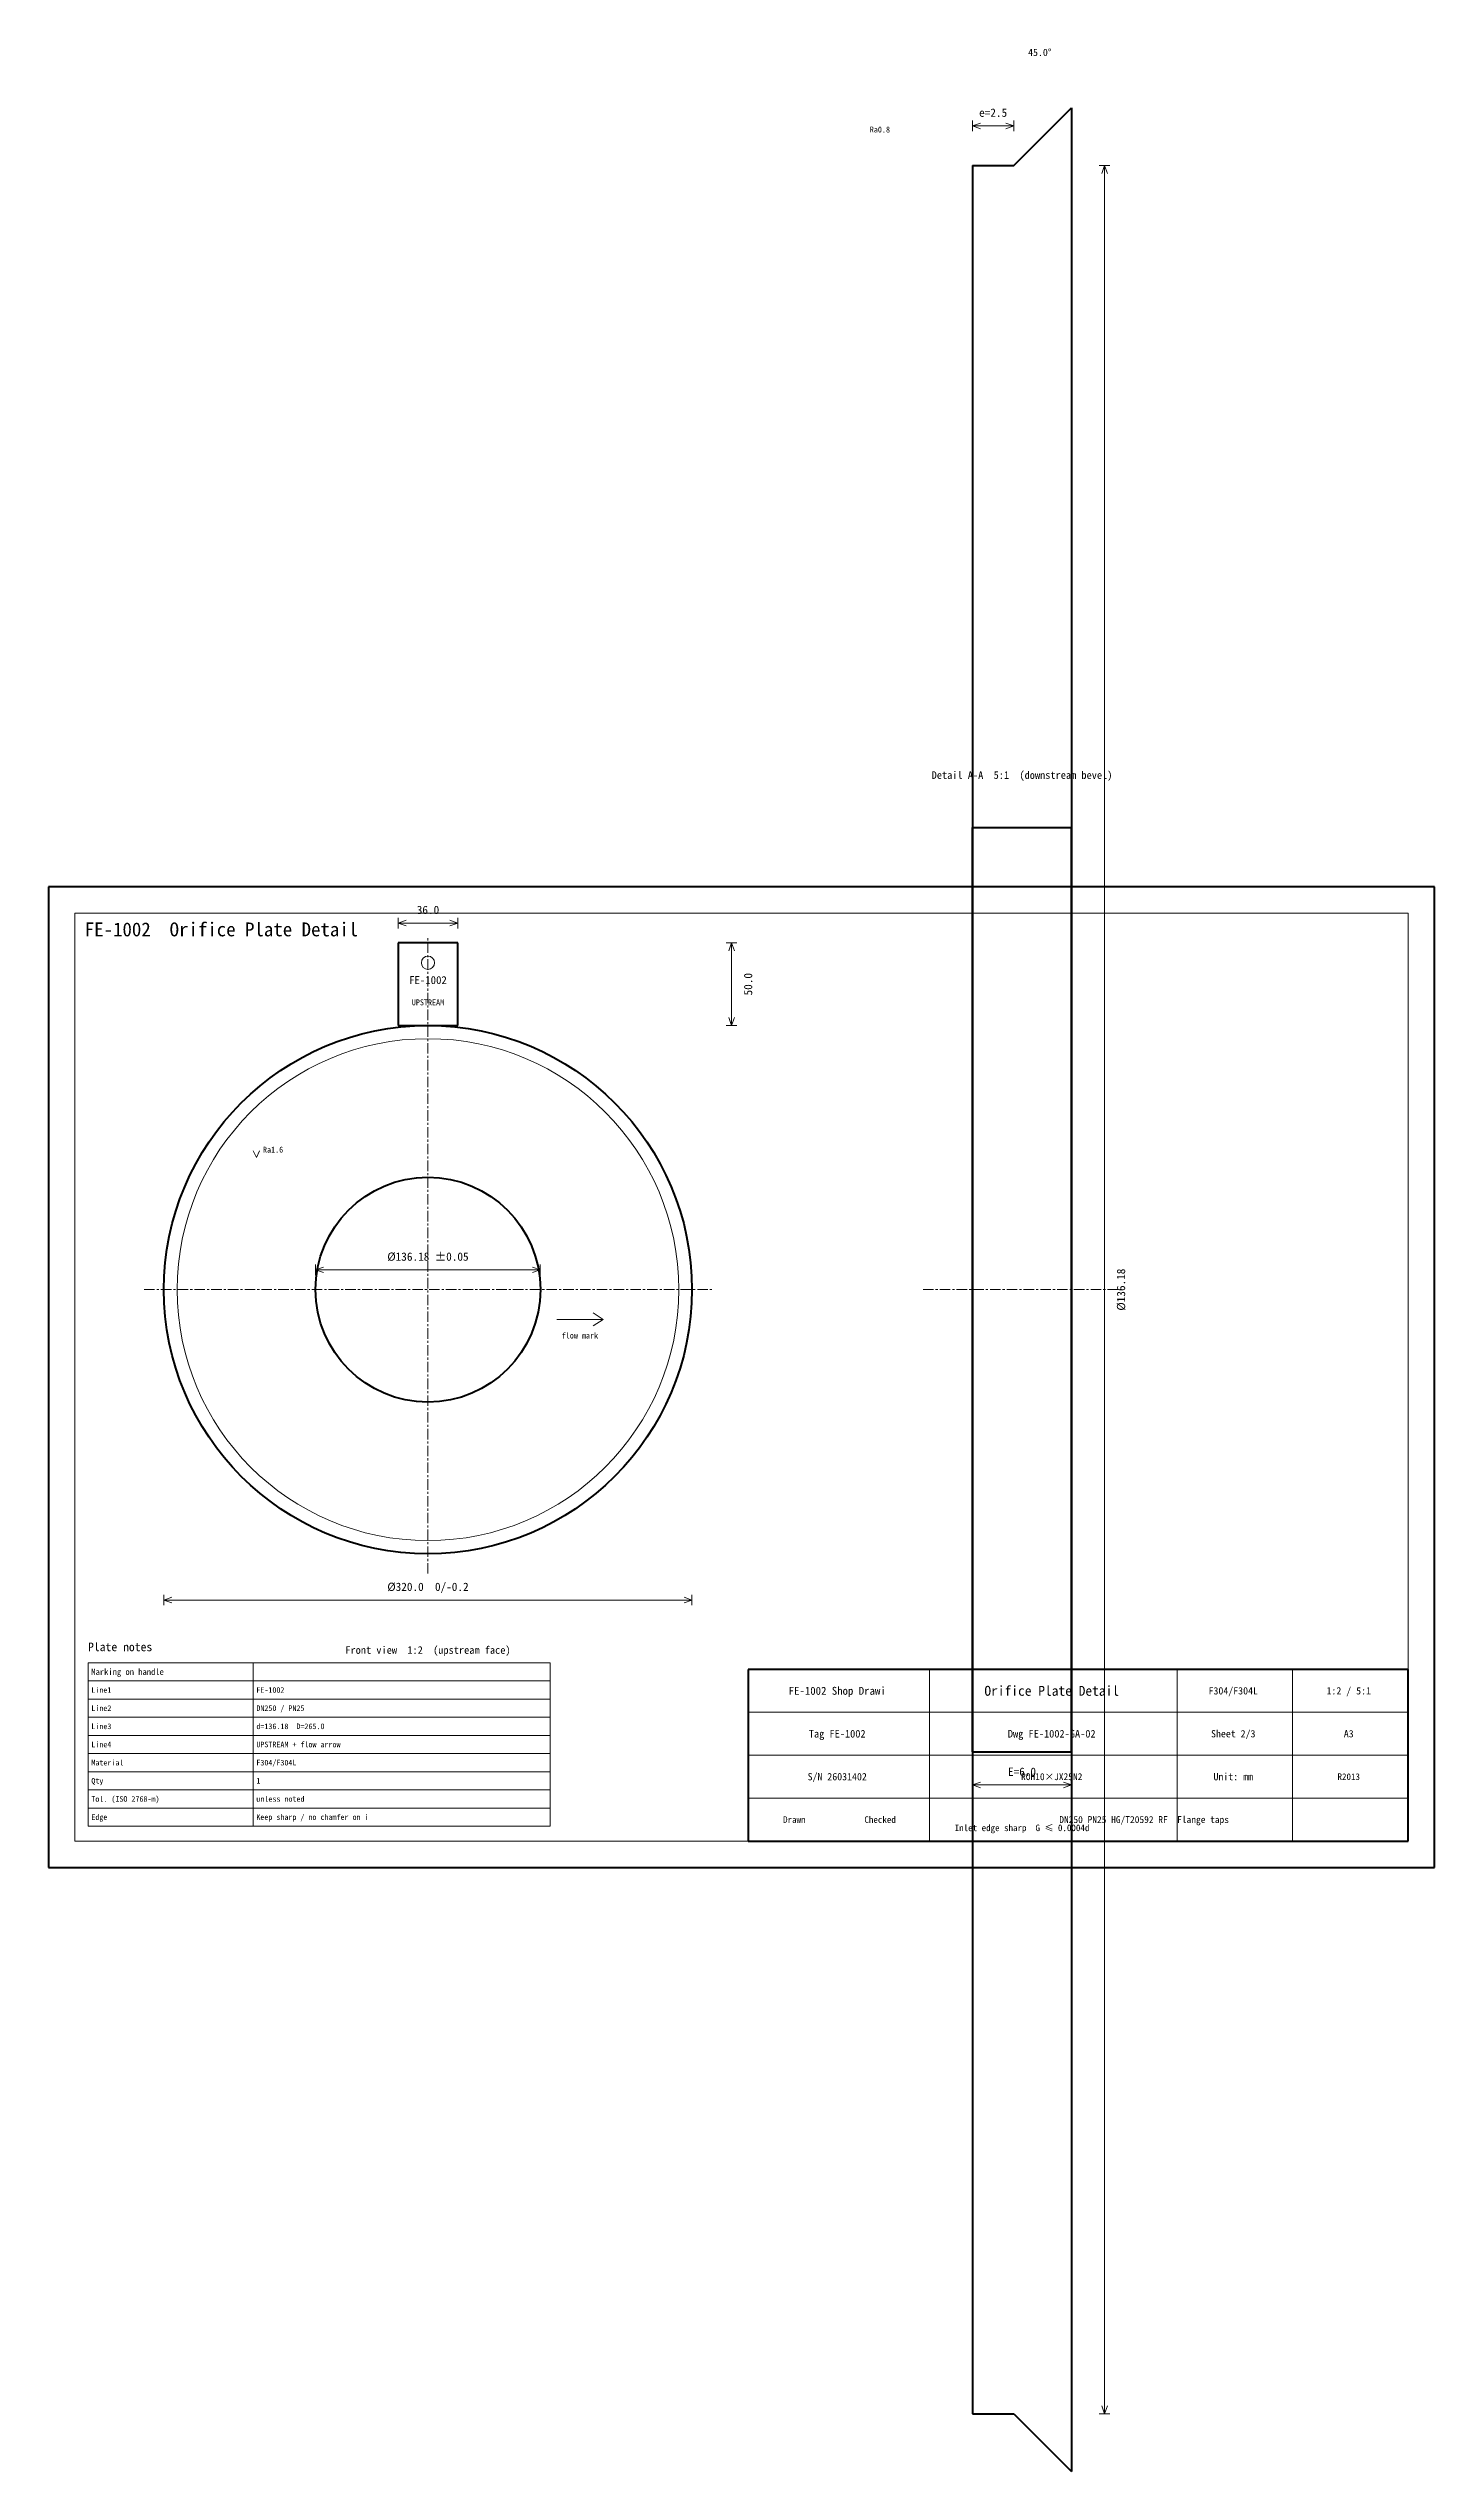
# Model space of a CAD drawing. Header units: millimetres. Extents: x 0 to 1360, y -183 to 551.
# Drawn here: x 470 to 890, y -183 to 551 of the extents above; entities that cross this region are included whole.
import ezdxf
from ezdxf.enums import TextEntityAlignment as Align

# ---------------------------------------------------------------- set-up
doc = ezdxf.new("R2010")
doc.units = ezdxf.units.MM
doc.linetypes.add('CENTER', pattern=[5.08, 3.175, -0.635, 0.635, -0.635])
for name, color, linetype, lineweight in [('中心线', 1, 'CENTER', 18), ('图框', 7, 'Continuous', 18), ('文字', 7, 'Continuous', 18), ('标注', 3, 'Continuous', 18), ('细实线', 7, 'Continuous', 18), ('表格', 7, 'Continuous', 18), ('轮廓', 7, 'Continuous', 60)]:
    doc.layers.add(name, color=color, linetype=linetype, lineweight=lineweight)
doc.styles.add('CN', font='simhei.ttf')

msp = doc.modelspace()

# ---------------------------------------------------------------- linework, layer by layer
at = {"layer": '中心线', "linetype": 'CENTER', "lineweight": 18}
for p, q in [((585, 89), (585, 282)), ((499, 175), (671, 175)), ((735, 175), (795, 175))]:
    msp.add_line(p, q, dxfattribs=at)
at = {"layer": '图框', "linetype": 'Continuous', "lineweight": 60}
for p, q in [((890, 297), (470, 297)), ((470, 297), (470, 0)), ((890, 0), (890, 297)), ((882, 60), (682, 60)), ((682, 60), (682, 8)), ((882, 8), (882, 60)), ((682, 8), (882, 8)), ((470, 0), (890, 0))]:
    msp.add_line(p, q, dxfattribs=at)
at = {"layer": '图框', "linetype": 'Continuous', "lineweight": 18}
for p, q in [((882, 289), (478, 289)), ((478, 289), (478, 8)), ((882, 8), (882, 289)), ((737, 8), (737, 60)), ((812, 8), (812, 60)), ((847, 8), (847, 60)), ((682, 47), (882, 47)), ((682, 34), (882, 34)), ((682, 21), (882, 21)), ((478, 8), (882, 8))]:
    msp.add_line(p, q, dxfattribs=at)
at = {"layer": '标注', "linetype": 'Continuous', "lineweight": 18}
for p, q in [((750, 525.85), (750, 529.05)), ((762.5, 525.85), (762.5, 529.05)), ((750, 527.45), (752.4, 528.3)), ((750, 527.45), (762.5, 527.45)), ((750, 527.45), (752.4, 526.6)), ((762.5, 527.45), (760.1, 528.3)), ((762.5, 527.45), (760.1, 526.6)), ((788.4, 515.45), (791.6, 515.45)), ((790, 515.45), (789.15, 513.05)), ((790, -165.45), (790, 515.45)), ((790, 515.45), (790.85, 513.05)), ((576, 284.4), (576, 287.6)), ((576, 286), (578.4, 286.85)), ((594, 286), (591.6, 286.85)), ((594, 284.4), (594, 287.6)), ((576, 286), (594, 286)), ((576, 286), (578.4, 285.15)), ((594, 286), (591.6, 285.15)), ((675.4, 280), (678.6, 280)), ((677, 280), (676.15, 277.6)), ((677, 255), (677, 280)), ((677, 280), (677.85, 277.6)), ((677, 255), (676.15, 257.4)), ((677, 255), (677.85, 257.4)), ((675.4, 255), (678.6, 255)), ((533, 215), (532, 217)), ((533, 215), (534, 217)), ((550.96, 179.4), (550.96, 182.6)), ((550.96, 181), (553.36, 181.85)), ((550.96, 181), (619.04, 181)), ((550.96, 181), (553.36, 180.15)), ((619.04, 181), (616.64, 181.85)), ((619.04, 181), (616.64, 180.15)), ((619.04, 179.4), (619.04, 182.6)), ((624.04, 166), (638.04, 166)), ((638.04, 166), (635.04, 168)), ((638.04, 166), (635.04, 164)), ((505, 79.4), (505, 82.6)), ((505, 81), (507.4, 81.85)), ((505, 81), (665, 81)), ((505, 81), (507.4, 80.15)), ((665, 81), (662.6, 81.85)), ((665, 81), (662.6, 80.15)), ((665, 79.4), (665, 82.6)), ((750, 23.4), (750, 26.6)), ((750, 25), (752.4, 25.85)), ((750, 25), (780, 25)), ((750, 25), (752.4, 24.15)), ((780, 25), (777.6, 25.85)), ((780, 25), (777.6, 24.15)), ((780, 23.4), (780, 26.6)), ((788.4, -165.45), (791.6, -165.45)), ((790, -165.45), (789.15, -163.05)), ((790, -165.45), (790.85, -163.05))]:
    msp.add_line(p, q, dxfattribs=at)
at = {"layer": '细实线', "linetype": 'Continuous', "lineweight": 18}
for centre, radius in [((585, 274), 2), ((585, 175), 76)]:
    msp.add_circle(centre, radius, dxfattribs=at)
at = {"layer": '表格', "linetype": 'Continuous', "lineweight": 18}
for p, q in [((532, 62), (482, 62)), ((482, 62), (482, 56.5)), ((532, 56.5), (532, 62)), ((622, 62), (532, 62)), ((532, 62), (532, 56.5)), ((622, 56.5), (622, 62)), ((482, 56.5), (532, 56.5)), ((532, 56.5), (482, 56.5)), ((482, 56.5), (482, 51)), ((532, 56.5), (622, 56.5)), ((532, 51), (532, 56.5)), ((622, 56.5), (532, 56.5)), ((532, 56.5), (532, 51)), ((622, 51), (622, 56.5)), ((482, 51), (532, 51)), ((532, 51), (482, 51)), ((482, 51), (482, 45.5)), ((482, 45.5), (532, 45.5)), ((532, 45.5), (482, 45.5)), ((482, 45.5), (482, 40)), ((532, 51), (622, 51)), ((532, 45.5), (532, 51)), ((622, 51), (532, 51)), ((532, 51), (532, 45.5)), ((532, 45.5), (622, 45.5)), ((532, 40), (532, 45.5)), ((622, 45.5), (532, 45.5)), ((532, 45.5), (532, 40)), ((622, 45.5), (622, 51)), ((622, 40), (622, 45.5)), ((482, 40), (532, 40)), ((532, 40), (482, 40)), ((482, 40), (482, 34.5)), ((532, 40), (622, 40)), ((532, 34.5), (532, 40)), ((622, 40), (532, 40)), ((532, 40), (532, 34.5)), ((622, 34.5), (622, 40)), ((482, 34.5), (532, 34.5)), ((532, 34.5), (482, 34.5)), ((482, 34.5), (482, 29)), ((532, 34.5), (622, 34.5)), ((532, 29), (532, 34.5)), ((622, 34.5), (532, 34.5)), ((532, 34.5), (532, 29)), ((622, 29), (622, 34.5)), ((482, 29), (532, 29)), ((532, 29), (482, 29)), ((482, 29), (482, 23.5)), ((482, 23.5), (532, 23.5)), ((532, 23.5), (482, 23.5)), ((482, 23.5), (482, 18)), ((532, 29), (622, 29)), ((532, 23.5), (532, 29)), ((622, 29), (532, 29)), ((532, 29), (532, 23.5)), ((532, 23.5), (622, 23.5)), ((532, 18), (532, 23.5)), ((622, 23.5), (532, 23.5)), ((532, 23.5), (532, 18)), ((622, 23.5), (622, 29)), ((622, 18), (622, 23.5)), ((482, 18), (532, 18)), ((532, 18), (482, 18)), ((482, 18), (482, 12.5)), ((532, 18), (622, 18)), ((532, 12.5), (532, 18)), ((622, 18), (532, 18)), ((532, 18), (532, 12.5)), ((622, 12.5), (622, 18)), ((482, 12.5), (532, 12.5)), ((532, 12.5), (622, 12.5))]:
    msp.add_line(p, q, dxfattribs=at)
at = {"layer": '轮廓', "linetype": 'Continuous', "lineweight": 60}
for p, q in [((762.5, 515.45), (780, 532.95)), ((780, 532.95), (780, -182.95)), ((750, 515.45), (762.5, 515.45)), ((750, 515.45), (750, -165.45)), ((750, 35), (750, 315)), ((750, 315), (780, 315)), ((780, 35), (780, 315)), ((594, 280), (576, 280)), ((576, 280), (576, 255)), ((594, 255), (594, 280)), ((576, 255), (594, 255)), ((750, 35), (780, 35)), ((750, -165.45), (762.5, -165.45)), ((762.5, -165.45), (780, -182.95))]:
    msp.add_line(p, q, dxfattribs=at)
for radius in [80, 34.05]:
    msp.add_circle((585, 175), radius, dxfattribs=at)

# ---------------------------------------------------------------- texts
at = {"layer": '文字', "style": 'CN'}
msp.add_text('Detail A-A  5:1  (downstream bevel)', height=2.3, dxfattribs=at).set_placement((765, 329), align=Align.BOTTOM_CENTER)
for s, height, p in [('FE-1002  Orifice Plate Detail', 4.2, (481, 282)), ('Plate notes', 2.6, (482, 65.5))]:
    msp.add_text(s, height=height, dxfattribs=at).set_placement(p)
for s, height, p in [('FE-1002', 2.4, (585, 268.75)), ('UPSTREAM', 1.8, (585, 262)), ('FE-1002 Shop Drawi', 2.4, (709, 53.5)), ('Orifice Plate Detail', 3, (774, 53.5)), ('F304/F304L', 2.2, (829, 53.5)), ('1:2 / 5:1', 2.2, (864, 53.5)), ('Tag FE-1002', 2.3, (709, 40.5)), ('Dwg FE-1002-GA-02', 2.3, (774, 40.5)), ('Sheet 2/3', 2.2, (829, 40.5)), ('A3', 2.2, (864, 40.5)), ('S/N 26031402', 2.2, (709, 27.5)), ('ROH10×JX25N2', 2.1, (774, 27.5)), ('Unit: mm', 2.2, (829, 27.5)), ('R2013', 2, (864, 27.5)), ('Drawn', 2, (696, 14.5)), ('Checked', 2, (722, 14.5)), ('DN250 PN25 HG/T20592 RF  Flange taps', 2.1, (802, 14.5))]:
    msp.add_text(s, height=height, dxfattribs=at).set_placement(p, align=Align.MIDDLE_CENTER)
for s, height, p in [('Front view  1:2  (upstream face)', 2.3, (585, 67)), ('Inlet edge sharp  G ≤ 0.0004d', 2, (765, 13))]:
    msp.add_text(s, height=height, dxfattribs=at).set_placement(p, align=Align.TOP_CENTER)
at = {"layer": '标注', "style": 'CN'}
for s, height, p in [('45.0°', 2.2, (770.38, 547.95)), ('e=2.5', 2.5, (756.25, 529.45)), ('36.0', 2.5, (585, 288)), ('Ø136.18 ±0.05', 2.5, (585, 183)), ('Ø320.0  0/-0.2', 2.5, (585, 83)), ('E=6.0', 2.5, (765, 27))]:
    msp.add_text(s, height=height, dxfattribs=at).set_placement(p, align=Align.BOTTOM_CENTER)
msp.add_text('Ra0.8', height=1.8, dxfattribs=at).set_placement((725, 525.45), align=Align.RIGHT)
for s, p in [('50.0', (682, 267.5)), ('Ø136.18', (795, 175))]:
    msp.add_text(s, height=2.5, rotation=90, dxfattribs=at).set_placement(p, align=Align.MIDDLE_CENTER)
msp.add_text('Ra1.6', height=1.8, dxfattribs=at).set_placement((535, 216.5))
msp.add_text('flow mark', height=1.8, dxfattribs=at).set_placement((631.04, 162), align=Align.TOP_CENTER)
at = {"layer": '表格', "style": 'CN'}
for s, height, p in [('Marking on handle', 1.9, (483, 59.25)), ('Line1', 1.7, (483, 53.75)), ('FE-1002', 1.7, (533, 53.75)), ('Line2', 1.7, (483, 48.25)), ('DN250 / PN25', 1.7, (533, 48.25)), ('Line3', 1.7, (483, 42.75)), ('Line4', 1.7, (483, 37.25)), ('d=136.18  D=265.0', 1.7, (533, 42.75)), ('UPSTREAM + flow arrow', 1.7, (533, 37.25)), ('Material', 1.7, (483, 31.75)), ('F304/F304L', 1.7, (533, 31.75)), ('Qty', 1.7, (483, 26.25)), ('1', 1.7, (533, 26.25)), ('Tol. (ISO 2768-m)', 1.7, (483, 20.75)), ('Edge', 1.7, (483, 15.25)), ('unless noted', 1.7, (533, 20.75)), ('Keep sharp / no chamfer on i', 1.7, (533, 15.25))]:
    msp.add_text(s, height=height, dxfattribs=at).set_placement(p, align=Align.MIDDLE_LEFT)

doc.saveas('drawing.dxf')
